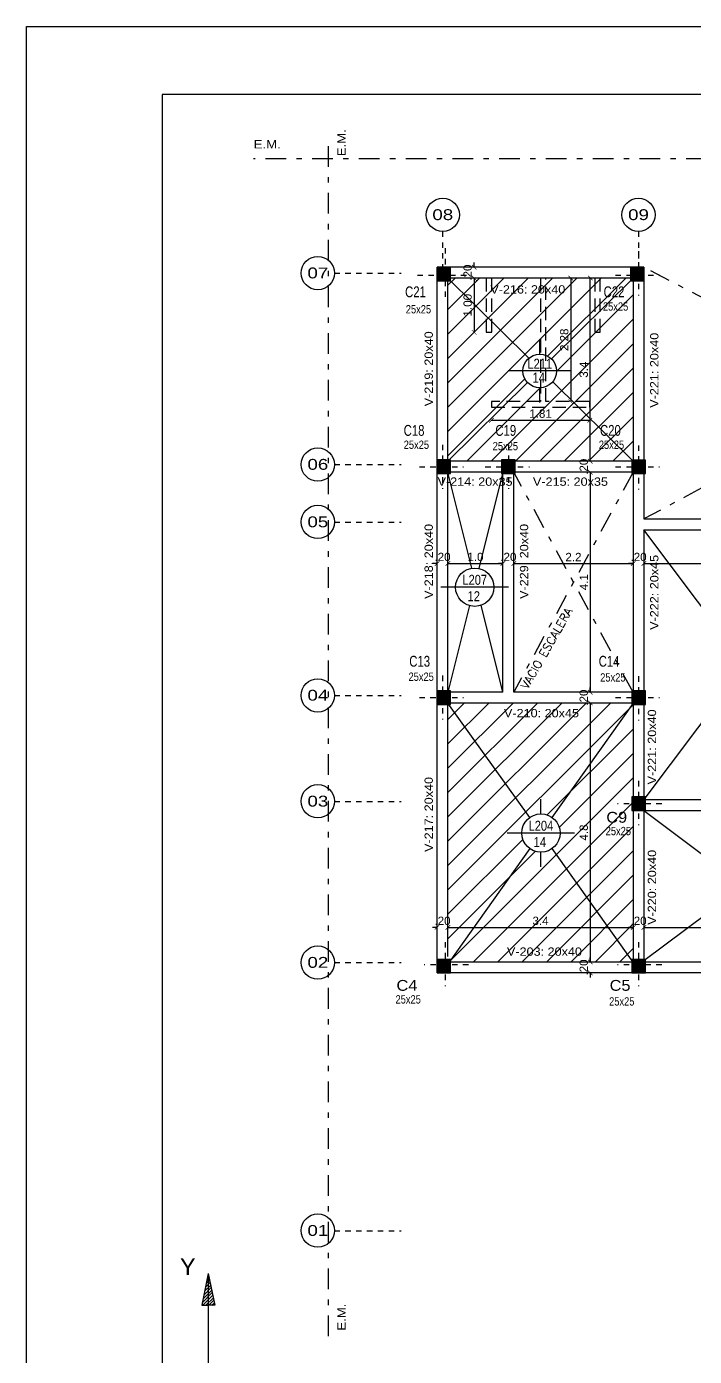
# Model space of a CAD drawing. Header units: millimetres. Extents: x 190.8 to 271.9, y 200.6 to 238.1.
# Drawn here: x 218.93 to 231.24, y 213.61 to 238.12 of the extents above; entities that cross this region are included whole.
import ezdxf
from ezdxf.enums import TextEntityAlignment as Align

# ---------------------------------------------------------------- set-up
doc = ezdxf.new("R2010")
doc.units = ezdxf.units.MM
for name, pattern in [('DASHDOT', [25.4, 12.7, -6.35, 0, -6.35]), ('DASHDOT2', [0.5, 0.25, -0.125, 0, -0.125]), ('HIDDENX2', [0.75, 0.5, -0.25])]:
    doc.linetypes.add(name, pattern=pattern)
for name, color, linetype in [('Baja', 2, 'Continuous'), ('COLUMNA RECT', 3, 'Continuous'), ('COLUMNA REF', 3, 'Continuous'), ('COLUMNAS EJES', 1, 'Continuous'), ('Cotas', 7, 'Continuous'), ('Ejes', 8, 'Continuous'), ('Pórticos', 3, 'Continuous'), ('Recuadro', 1, 'Continuous'), ('Textos', 2, 'Continuous'), ('VIG_DIMEN', 3, 'Continuous'), ('VIGAS', 5, 'Continuous')]:
    doc.layers.add(name, color=color, linetype=linetype)
doc.styles.add('ROMANS', font='romans')
doc.styles.get("Standard").update_dxf_attribs({"font": 'ARIAL.TTF'})
doc.dimstyles.get("Standard").update_dxf_attribs({"dimscale": 0.85, "dimtxt": 0.18, "dimasz": 0.1, "dimexe": 0.1, "dimexo": 0.06, "dimgap": 0.05, "dimtad": 1, "dimzin": 4, "dimdsep": 46, "dimtxsty": 'Standard', "dimblk1": 'ARCHTICK', "dimblk2": 'ARCHTICK', "dimsah": 1, "dimcen": 0.1, "dimse1": 1, "dimse2": 1, "dimclrd": 8, "dimclre": 8, "dimclrt": 1, "dimadec": 0, "dimazin": 1, "dimtfac": 1, "dimtix": 1, "dimtofl": 0, "dimtmove": 2, "dimatfit": 3, "dimldrblk": 'ARCHTICK', "dimfxl": 0, "dimtolj": 1, "dimtzin": 4, "dimarcsym": 0})

# ---------------------------------------------------------------- blocks, each defined once
blk = doc.blocks.new('_ARCHTICK')
at = {"color": 0, "linetype": 'ByBlock', "const_width": 0.15}
blk.add_lwpolyline([(-0.5, -0.5), (0.5, 0.5)], dxfattribs=at)
blk = doc.blocks.new('*D70')
at = {"layer": 'Cotas', "color": 8, "linetype": 'Continuous', "lineweight": -2, "ltscale": 0.1}
for p, q in [((226.498, 228.225), (226.413, 228.225)), ((226.698, 228.225), (226.783, 228.225))]:
    blk.add_line(p, q, dxfattribs=at)
at = {"layer": 'DEFPOINTS', "color": 0, "linetype": 'Continuous', "ltscale": 0.1}
for p in [(226.498, 228.225), (226.698, 228.225), (226.698, 228.225)]:
    blk.add_point(p, dxfattribs=at)
at = {"layer": 'Cotas', "color": 8, "linetype": 'Continuous', "lineweight": -2, "ltscale": 0.1, "xscale": 0.085, "yscale": 0.085, "zscale": 0.085}
blk.add_blockref('_ARCHTICK', (226.498, 228.225), dxfattribs=at)
at = {"layer": 'Cotas', "color": 8, "linetype": 'Continuous', "lineweight": -2, "ltscale": 0.1, "xscale": 0.085, "yscale": 0.085, "zscale": 0.085, "rotation": 180}
blk.add_blockref('_ARCHTICK', (226.698, 228.225), dxfattribs=at)
at = {"layer": 'Cotas', "color": 1, "linetype": 'Continuous', "ltscale": 0.1, "insert": (226.598, 228.345), "char_height": 0.153, "attachment_point": 5}
blk.add_mtext('\\A1;.20', dxfattribs=at)
blk = doc.blocks.new('*D71')
at = {"layer": 'Cotas', "color": 8, "lineweight": -2}
blk.add_line((226.698, 228.225), (227.712, 228.225), dxfattribs=at)
at = {"layer": 'DEFPOINTS', "color": 0}
for p in [(226.698, 228.225), (227.712, 228.225), (227.712, 228.225)]:
    blk.add_point(p, dxfattribs=at)
at = {"layer": 'Cotas', "color": 8, "lineweight": -2, "xscale": 0.085, "yscale": 0.085, "zscale": 0.085, "rotation": 180}
blk.add_blockref('_ARCHTICK', (226.698, 228.225), dxfattribs=at)
at = {"layer": 'Cotas', "color": 8, "lineweight": -2, "xscale": 0.085, "yscale": 0.085, "zscale": 0.085}
blk.add_blockref('_ARCHTICK', (227.712, 228.225), dxfattribs=at)
at = {"layer": 'Cotas', "color": 1, "insert": (227.205, 228.345), "char_height": 0.153, "attachment_point": 5}
blk.add_mtext('\\A1;1.0', dxfattribs=at)
blk = doc.blocks.new('*D72')
at = {"layer": 'Cotas', "color": 8, "lineweight": -2}
for p, q in [((230.112, 228.225), (230.027, 228.225)), ((230.312, 228.225), (230.397, 228.225))]:
    blk.add_line(p, q, dxfattribs=at)
at = {"layer": 'DEFPOINTS', "color": 0}
for p in [(230.112, 228.225), (230.312, 228.225), (230.312, 228.225)]:
    blk.add_point(p, dxfattribs=at)
at = {"layer": 'Cotas', "color": 8, "lineweight": -2, "xscale": 0.085, "yscale": 0.085, "zscale": 0.085}
blk.add_blockref('_ARCHTICK', (230.112, 228.225), dxfattribs=at)
at = {"layer": 'Cotas', "color": 8, "lineweight": -2, "xscale": 0.085, "yscale": 0.085, "zscale": 0.085, "rotation": 180}
blk.add_blockref('_ARCHTICK', (230.312, 228.225), dxfattribs=at)
at = {"layer": 'Cotas', "color": 1, "insert": (230.212, 228.345), "char_height": 0.153, "attachment_point": 5}
blk.add_mtext('\\A1;.20', dxfattribs=at)
blk = doc.blocks.new('*D73')
at = {"layer": 'Cotas', "color": 8, "lineweight": -2}
blk.add_line((230.312, 228.225), (234.033, 228.225), dxfattribs=at)
at = {"layer": 'DEFPOINTS', "color": 0}
for p in [(230.312, 228.225), (234.033, 228.225), (234.033, 228.225)]:
    blk.add_point(p, dxfattribs=at)
at = {"layer": 'Cotas', "color": 8, "lineweight": -2, "xscale": 0.085, "yscale": 0.085, "zscale": 0.085, "rotation": 180}
blk.add_blockref('_ARCHTICK', (230.312, 228.225), dxfattribs=at)
at = {"layer": 'Cotas', "color": 8, "lineweight": -2, "xscale": 0.085, "yscale": 0.085, "zscale": 0.085}
blk.add_blockref('_ARCHTICK', (234.033, 228.225), dxfattribs=at)
at = {"layer": 'Cotas', "color": 1, "insert": (232.173, 228.345), "char_height": 0.153, "attachment_point": 5}
blk.add_mtext('\\A1;3.7', dxfattribs=at)
blk = doc.blocks.new('*D77')
at = {"layer": 'Cotas', "color": 8, "lineweight": -2}
for p, q in [((229.322, 230.108), (229.322, 230.193)), ((229.322, 229.908), (229.322, 229.823))]:
    blk.add_line(p, q, dxfattribs=at)
at = {"layer": 'DEFPOINTS', "color": 0}
for p in [(229.322, 230.108), (229.322, 230.108), (229.322, 229.908)]:
    blk.add_point(p, dxfattribs=at)
at = {"layer": 'Cotas', "color": 8, "lineweight": -2, "xscale": 0.085, "yscale": 0.085, "zscale": 0.085}
for p, rotation in [((229.322, 230.108), 270), ((229.322, 229.908), 90)]:
    blk.add_blockref('_ARCHTICK', p, dxfattribs=dict(at, rotation=rotation))
at = {"layer": 'Cotas', "color": 1, "insert": (229.202, 230.008), "char_height": 0.153, "attachment_point": 5, "rotation": 90}
blk.add_mtext('\\A1;.20', dxfattribs=at)
blk = doc.blocks.new('*D78')
at = {"layer": 'Cotas', "color": 8, "lineweight": -2}
blk.add_line((229.322, 230.108), (229.322, 233.486), dxfattribs=at)
at = {"layer": 'DEFPOINTS', "color": 0}
for p in [(229.322, 233.486), (229.322, 233.486), (229.322, 230.108)]:
    blk.add_point(p, dxfattribs=at)
at = {"layer": 'Cotas', "color": 8, "lineweight": -2, "xscale": 0.085, "yscale": 0.085, "zscale": 0.085}
for p, rotation in [((229.322, 233.486), 90), ((229.322, 230.108), 270)]:
    blk.add_blockref('_ARCHTICK', p, dxfattribs=dict(at, rotation=rotation))
at = {"layer": 'Cotas', "color": 1, "insert": (229.202, 231.797), "char_height": 0.153, "attachment_point": 5, "rotation": 90}
blk.add_mtext('\\A1;3.4', dxfattribs=at)
blk = doc.blocks.new('*D79')
at = {"layer": 'Cotas', "color": 8, "lineweight": -2}
for p, q in [((227.181, 233.686), (227.181, 233.771)), ((227.181, 233.486), (227.181, 233.401))]:
    blk.add_line(p, q, dxfattribs=at)
at = {"layer": 'DEFPOINTS', "color": 0}
for p in [(227.181, 233.686), (227.181, 233.686), (227.181, 233.486)]:
    blk.add_point(p, dxfattribs=at)
at = {"layer": 'Cotas', "color": 8, "lineweight": -2, "xscale": 0.085, "yscale": 0.085, "zscale": 0.085}
for p, rotation in [((227.181, 233.686), 270), ((227.181, 233.486), 90)]:
    blk.add_blockref('_ARCHTICK', p, dxfattribs=dict(at, rotation=rotation))
at = {"layer": 'Cotas', "color": 1, "insert": (227.061, 233.586), "char_height": 0.153, "attachment_point": 5, "rotation": 90}
blk.add_mtext('\\A1;.20', dxfattribs=at)
blk = doc.blocks.new('*D62')
at = {"layer": 'Cotas', "color": 8, "lineweight": -2}
blk.add_line((229.322, 229.908), (229.322, 225.853), dxfattribs=at)
at = {"layer": 'DEFPOINTS', "color": 0}
for p in [(229.322, 229.908), (229.322, 225.853), (229.322, 225.853)]:
    blk.add_point(p, dxfattribs=at)
at = {"layer": 'Cotas', "color": 8, "lineweight": -2, "xscale": 0.085, "yscale": 0.085, "zscale": 0.085}
for p, rotation in [((229.322, 229.908), 90), ((229.322, 225.853), 270)]:
    blk.add_blockref('_ARCHTICK', p, dxfattribs=dict(at, rotation=rotation))
at = {"layer": 'Cotas', "color": 1, "insert": (229.203, 227.881), "char_height": 0.153, "attachment_point": 5, "rotation": 90}
blk.add_mtext('\\A1;4.1', dxfattribs=at)
blk = doc.blocks.new('*D63')
at = {"layer": 'DEFPOINTS', "color": 0}
for p in [(229.322, 225.853), (229.322, 225.653), (229.322, 225.653)]:
    blk.add_point(p, dxfattribs=at)
at = {"layer": 'VIGAS', "color": 8, "lineweight": -2}
for p, q in [((229.322, 225.853), (229.322, 225.938)), ((229.322, 225.653), (229.322, 225.568))]:
    blk.add_line(p, q, dxfattribs=at)
at = {"layer": 'VIGAS', "color": 8, "lineweight": -2, "xscale": 0.085, "yscale": 0.085, "zscale": 0.085}
for p, rotation in [((229.322, 225.853), 270), ((229.322, 225.653), 90)]:
    blk.add_blockref('_ARCHTICK', p, dxfattribs=dict(at, rotation=rotation))
at = {"layer": 'VIGAS', "color": 1, "insert": (229.202, 225.753), "char_height": 0.153, "attachment_point": 5, "rotation": 90}
blk.add_mtext('\\A1;.20', dxfattribs=at)
blk = doc.blocks.new('*D64')
at = {"layer": 'Cotas', "color": 8, "lineweight": -2}
blk.add_line((229.322, 225.653), (229.322, 220.879), dxfattribs=at)
at = {"layer": 'DEFPOINTS', "color": 0}
for p in [(229.322, 225.653), (229.322, 220.879), (229.322, 220.879)]:
    blk.add_point(p, dxfattribs=at)
at = {"layer": 'Cotas', "color": 8, "lineweight": -2, "xscale": 0.085, "yscale": 0.085, "zscale": 0.085}
for p, rotation in [((229.322, 225.653), 90), ((229.322, 220.879), 270)]:
    blk.add_blockref('_ARCHTICK', p, dxfattribs=dict(at, rotation=rotation))
at = {"layer": 'Cotas', "color": 1, "insert": (229.202, 223.266), "char_height": 0.153, "attachment_point": 5, "rotation": 90}
blk.add_mtext('\\A1;4.8', dxfattribs=at)
blk = doc.blocks.new('*D65')
at = {"layer": 'DEFPOINTS', "color": 0}
for p in [(229.322, 220.879), (229.322, 220.679), (229.322, 220.679)]:
    blk.add_point(p, dxfattribs=at)
at = {"layer": 'VIGAS', "color": 8, "lineweight": -2}
for p, q in [((229.322, 220.879), (229.322, 220.964)), ((229.322, 220.679), (229.322, 220.594))]:
    blk.add_line(p, q, dxfattribs=at)
at = {"layer": 'VIGAS', "color": 8, "lineweight": -2, "xscale": 0.085, "yscale": 0.085, "zscale": 0.085}
for p, rotation in [((229.322, 220.879), 270), ((229.322, 220.679), 90)]:
    blk.add_blockref('_ARCHTICK', p, dxfattribs=dict(at, rotation=rotation))
at = {"layer": 'VIGAS', "color": 1, "insert": (229.202, 220.779), "char_height": 0.153, "attachment_point": 5, "rotation": 90}
blk.add_mtext('\\A1;.20', dxfattribs=at)
blk = doc.blocks.new('*D66')
at = {"layer": 'DEFPOINTS', "color": 0}
for p in [(227.712, 228.225), (227.912, 228.225), (227.912, 228.225)]:
    blk.add_point(p, dxfattribs=at)
at = {"layer": 'VIGAS', "color": 8, "lineweight": -2}
for p, q in [((227.712, 228.225), (227.627, 228.225)), ((227.912, 228.225), (227.997, 228.225))]:
    blk.add_line(p, q, dxfattribs=at)
at = {"layer": 'VIGAS', "color": 8, "lineweight": -2, "xscale": 0.085, "yscale": 0.085, "zscale": 0.085}
blk.add_blockref('_ARCHTICK', (227.712, 228.225), dxfattribs=at)
at = {"layer": 'VIGAS', "color": 8, "lineweight": -2, "xscale": 0.085, "yscale": 0.085, "zscale": 0.085, "rotation": 180}
blk.add_blockref('_ARCHTICK', (227.912, 228.225), dxfattribs=at)
at = {"layer": 'VIGAS', "color": 1, "insert": (227.812, 228.345), "char_height": 0.153, "attachment_point": 5}
blk.add_mtext('\\A1;.20', dxfattribs=at)
blk = doc.blocks.new('*D67')
at = {"layer": 'Cotas', "color": 8, "lineweight": -2}
blk.add_line((227.912, 228.225), (230.112, 228.225), dxfattribs=at)
at = {"layer": 'DEFPOINTS', "color": 0}
for p in [(227.912, 228.225), (230.112, 228.225), (230.112, 228.225)]:
    blk.add_point(p, dxfattribs=at)
at = {"layer": 'Cotas', "color": 8, "lineweight": -2, "xscale": 0.085, "yscale": 0.085, "zscale": 0.085, "rotation": 180}
blk.add_blockref('_ARCHTICK', (227.912, 228.225), dxfattribs=at)
at = {"layer": 'Cotas', "color": 8, "lineweight": -2, "xscale": 0.085, "yscale": 0.085, "zscale": 0.085}
blk.add_blockref('_ARCHTICK', (230.112, 228.225), dxfattribs=at)
at = {"layer": 'Cotas', "color": 1, "insert": (229.012, 228.344), "char_height": 0.153, "attachment_point": 5}
blk.add_mtext('\\A1;2.2', dxfattribs=at)
blk = doc.blocks.new('*D55')
at = {"layer": 'DEFPOINTS', "color": 0}
for p in [(226.498, 221.518), (226.698, 221.518), (226.698, 221.518)]:
    blk.add_point(p, dxfattribs=at)
at = {"layer": 'Ejes', "color": 8, "lineweight": -2}
for p, q in [((226.498, 221.518), (226.413, 221.518)), ((226.698, 221.518), (226.783, 221.518))]:
    blk.add_line(p, q, dxfattribs=at)
at = {"layer": 'Ejes', "color": 8, "lineweight": -2, "xscale": 0.085, "yscale": 0.085, "zscale": 0.085}
blk.add_blockref('_ARCHTICK', (226.498, 221.518), dxfattribs=at)
at = {"layer": 'Ejes', "color": 8, "lineweight": -2, "xscale": 0.085, "yscale": 0.085, "zscale": 0.085, "rotation": 180}
blk.add_blockref('_ARCHTICK', (226.698, 221.518), dxfattribs=at)
at = {"layer": 'Ejes', "color": 1, "insert": (226.598, 221.638), "char_height": 0.153, "attachment_point": 5}
blk.add_mtext('\\A1;.20', dxfattribs=at)
blk = doc.blocks.new('*D56')
at = {"layer": 'Cotas', "color": 8, "lineweight": -2}
blk.add_line((226.698, 221.518), (230.112, 221.518), dxfattribs=at)
at = {"layer": 'DEFPOINTS', "color": 0}
for p in [(226.698, 221.518), (230.112, 221.518), (230.112, 221.518)]:
    blk.add_point(p, dxfattribs=at)
at = {"layer": 'Cotas', "color": 8, "lineweight": -2, "xscale": 0.085, "yscale": 0.085, "zscale": 0.085, "rotation": 180}
blk.add_blockref('_ARCHTICK', (226.698, 221.518), dxfattribs=at)
at = {"layer": 'Cotas', "color": 8, "lineweight": -2, "xscale": 0.085, "yscale": 0.085, "zscale": 0.085}
blk.add_blockref('_ARCHTICK', (230.112, 221.518), dxfattribs=at)
at = {"layer": 'Cotas', "color": 1, "insert": (228.405, 221.638), "char_height": 0.153, "attachment_point": 5}
blk.add_mtext('\\A1;3.4', dxfattribs=at)
blk = doc.blocks.new('*D57')
at = {"layer": 'DEFPOINTS', "color": 0}
for p in [(230.112, 221.518), (230.312, 221.518), (230.312, 221.518)]:
    blk.add_point(p, dxfattribs=at)
at = {"layer": 'Ejes', "color": 8, "lineweight": -2}
for p, q in [((230.112, 221.518), (230.027, 221.518)), ((230.312, 221.518), (230.397, 221.518))]:
    blk.add_line(p, q, dxfattribs=at)
at = {"layer": 'Ejes', "color": 8, "lineweight": -2, "xscale": 0.085, "yscale": 0.085, "zscale": 0.085}
blk.add_blockref('_ARCHTICK', (230.112, 221.518), dxfattribs=at)
at = {"layer": 'Ejes', "color": 8, "lineweight": -2, "xscale": 0.085, "yscale": 0.085, "zscale": 0.085, "rotation": 180}
blk.add_blockref('_ARCHTICK', (230.312, 221.518), dxfattribs=at)
at = {"layer": 'Ejes', "color": 1, "insert": (230.212, 221.638), "char_height": 0.153, "attachment_point": 5}
blk.add_mtext('\\A1;.20', dxfattribs=at)
blk = doc.blocks.new('*D58')
at = {"layer": 'Cotas', "color": 8, "lineweight": -2}
blk.add_line((230.312, 221.518), (234.033, 221.518), dxfattribs=at)
at = {"layer": 'DEFPOINTS', "color": 0}
for p in [(230.312, 221.518), (234.033, 221.518), (234.033, 221.518)]:
    blk.add_point(p, dxfattribs=at)
at = {"layer": 'Cotas', "color": 8, "lineweight": -2, "xscale": 0.085, "yscale": 0.085, "zscale": 0.085, "rotation": 180}
blk.add_blockref('_ARCHTICK', (230.312, 221.518), dxfattribs=at)
at = {"layer": 'Cotas', "color": 8, "lineweight": -2, "xscale": 0.085, "yscale": 0.085, "zscale": 0.085}
blk.add_blockref('_ARCHTICK', (234.033, 221.518), dxfattribs=at)
at = {"layer": 'Cotas', "color": 1, "insert": (232.173, 221.638), "char_height": 0.153, "attachment_point": 5}
blk.add_mtext('\\A1;3.7', dxfattribs=at)
blk = doc.blocks.new('*D127')
at = {"color": 8, "lineweight": -2}
blk.add_line((227.498, 230.865), (229.312, 230.865), dxfattribs=at)
at = {"layer": 'DEFPOINTS', "color": 0}
for p in [(227.498, 231.108), (229.312, 231.108), (229.312, 230.865)]:
    blk.add_point(p, dxfattribs=at)
at = {"color": 8, "lineweight": -2, "xscale": 0.085, "yscale": 0.085, "zscale": 0.085, "rotation": 180}
blk.add_blockref('_ARCHTICK', (227.498, 230.865), dxfattribs=at)
at = {"color": 8, "lineweight": -2, "xscale": 0.085, "yscale": 0.085, "zscale": 0.085}
blk.add_blockref('_ARCHTICK', (229.312, 230.865), dxfattribs=at)
at = {"color": 1, "insert": (228.405, 230.986), "char_height": 0.153, "attachment_point": 5}
blk.add_mtext('\\A1;1.81', dxfattribs=at)
blk = doc.blocks.new('*D128')
at = {"color": 8, "lineweight": -2}
blk.add_line((228.963, 233.486), (228.963, 231.208), dxfattribs=at)
at = {"layer": 'DEFPOINTS', "color": 0}
for p in [(228.405, 233.486), (228.505, 231.208), (228.963, 231.208)]:
    blk.add_point(p, dxfattribs=at)
at = {"color": 8, "lineweight": -2, "xscale": 0.085, "yscale": 0.085, "zscale": 0.085}
for p, rotation in [((228.963, 233.486), 90), ((228.963, 231.208), 270)]:
    blk.add_blockref('_ARCHTICK', p, dxfattribs=dict(at, rotation=rotation))
at = {"color": 1, "insert": (228.842, 232.347), "char_height": 0.153, "attachment_point": 5, "rotation": 90}
blk.add_mtext('\\A1;2.28', dxfattribs=at)
blk = doc.blocks.new('*D129')
at = {"color": 8, "lineweight": -2}
blk.add_line((227.181, 233.486), (227.181, 232.486), dxfattribs=at)
at = {"layer": 'DEFPOINTS', "color": 0}
for p in [(227.405, 233.486), (227.181, 232.486), (227.405, 232.486)]:
    blk.add_point(p, dxfattribs=at)
at = {"color": 8, "lineweight": -2, "xscale": 0.085, "yscale": 0.085, "zscale": 0.085}
for p, rotation in [((227.181, 233.486), 90), ((227.181, 232.486), 270)]:
    blk.add_blockref('_ARCHTICK', p, dxfattribs=dict(at, rotation=rotation))
at = {"color": 1, "insert": (227.061, 232.986), "char_height": 0.153, "attachment_point": 5, "rotation": 90}
blk.add_mtext('\\A1;1.00', dxfattribs=at)

msp = doc.modelspace()

# ---------------------------------------------------------------- hatches: boundary and pattern name
h = msp.add_hatch()
h.set_pattern_fill('ANSI31', color=256, scale=0.1, style=0)
h.set_pattern_definition([(45, (-28.46394, -0.2568), (-0.2245064, 0.2245064), [])])
edge = h.paths.add_edge_path(flags=16)
edge.add_arc((228.391, 231.773), 0.31, 0, 360)
h.paths.add_polyline_path([(230.112, 233.486), (230.112, 230.108), (226.698, 230.108), (226.698, 233.486)])
h = msp.add_hatch()
h.set_pattern_fill('ANSI31', color=256, scale=0.1, style=0)
h.paths.add_polyline_path([(226.698, 225.653), (230.112, 225.653), (230.112, 220.879), (226.698, 220.879)])
edge = h.paths.add_edge_path(flags=16)
edge.add_arc((228.412, 223.257), 0.353, 0, 360)
at = {"layer": 'Baja'}
h = msp.add_hatch(dxfattribs=at)
h.set_pattern_fill('ANSI31', color=256, scale=0.0125, style=0)
h.set_pattern_definition([(45, (92.364698, -73.704956), (-0.028063289, 0.028063289), [])])
h.paths.add_polyline_path([(222.281, 215.137), (222.403, 214.553), (222.281, 214.553), (222.159, 214.553)])
at = {"layer": 'COLUMNAS EJES'}
for points in [[(226.748, 233.686), (226.498, 233.686), (226.498, 233.436), (226.748, 233.436)], [(230.312, 233.686), (230.062, 233.686), (230.062, 233.436), (230.312, 233.436)], [(226.748, 230.133), (226.498, 230.133), (226.498, 229.883), (226.748, 229.883)], [(227.937, 230.133), (227.687, 230.133), (227.687, 229.883), (227.937, 229.883)], [(230.337, 230.13), (230.087, 230.13), (230.087, 229.88), (230.337, 229.88)], [(226.748, 225.878), (226.498, 225.878), (226.498, 225.628), (226.748, 225.628)], [(230.337, 225.878), (230.087, 225.878), (230.087, 225.628), (230.337, 225.628)], [(230.337, 223.923), (230.087, 223.923), (230.087, 223.673), (230.337, 223.673)], [(226.748, 220.929), (226.498, 220.929), (226.498, 220.679), (226.748, 220.679)], [(230.337, 220.929), (230.087, 220.929), (230.087, 220.679), (230.337, 220.679)]]:
    msp.add_hatch(color=256, dxfattribs=at).paths.add_polyline_path(points)

# ---------------------------------------------------------------- linework, layer by layer
at = {"color": 6}
for points in [[(242.681, 236.87), (221.431, 236.87)], [(221.431, 236.87), (221.431, 204.643)]]:
    msp.add_lwpolyline(points, dxfattribs=at)
at = {"layer": 'Baja'}
for points in [[(222.281, 215.137), (222.159, 214.553), (222.281, 214.553)], [(222.281, 215.137), (222.403, 214.553), (222.281, 214.553)], [(222.281, 215.137), (222.281, 212.241), (225.369, 212.241)]]:
    msp.add_lwpolyline(points, dxfattribs=at)
at = {"layer": 'COLUMNA RECT'}
for points in [[(226.748, 233.686), (226.498, 233.686), (226.498, 233.436), (226.748, 233.436)], [(230.312, 233.686), (230.062, 233.686), (230.062, 233.436), (230.312, 233.436)], [(226.748, 230.133), (226.498, 230.133), (226.498, 229.883), (226.748, 229.883)], [(227.937, 230.133), (227.687, 230.133), (227.687, 229.883), (227.937, 229.883)], [(230.337, 230.131), (230.087, 230.131), (230.087, 229.881), (230.337, 229.881)], [(226.748, 225.878), (226.498, 225.878), (226.498, 225.628), (226.748, 225.628)], [(230.337, 225.878), (230.087, 225.878), (230.087, 225.628), (230.337, 225.628)], [(230.337, 223.923), (230.087, 223.923), (230.087, 223.673), (230.337, 223.673)], [(226.748, 220.929), (226.498, 220.929), (226.498, 220.679), (226.748, 220.679)], [(230.337, 220.929), (230.087, 220.929), (230.087, 220.679), (230.337, 220.679)]]:
    msp.add_lwpolyline(points, close=True, dxfattribs=at)
at = {"layer": 'COLUMNAS EJES', "linetype": 'DASHDOT2', "ltscale": 0.3}
for p, q in [((226.6, 234.344), (226.6, 233.686)), ((226.6, 234.344), (226.6, 233.686)), ((230.212, 234.344), (230.212, 233.686)), ((230.212, 234.344), (230.212, 233.686)), ((226.648, 234.038), (226.648, 233.063)), ((230.212, 233.979), (230.212, 233.166)), ((224.606, 233.575), (225.837, 233.575)), ((224.606, 233.575), (225.837, 233.575)), ((226.138, 233.536), (227.113, 233.536)), ((229.787, 233.536), (230.599, 233.536)), ((226.598, 230.414), (226.598, 229.602)), ((227.812, 230.414), (227.812, 229.602)), ((230.212, 230.401), (230.212, 229.588)), ((224.606, 230.047), (225.837, 230.047)), ((224.606, 230.047), (225.837, 230.047)), ((226.173, 230.008), (226.986, 230.008)), ((227.387, 230.008), (228.2, 230.008)), ((229.787, 230.008), (230.6, 230.008)), ((224.606, 228.988), (225.837, 228.988)), ((224.606, 228.988), (225.837, 228.988)), ((226.598, 226.159), (226.598, 225.347)), ((230.212, 226.146), (230.212, 225.333)), ((224.606, 225.792), (225.837, 225.792)), ((224.606, 225.792), (225.837, 225.792)), ((226.173, 225.753), (226.986, 225.753)), ((229.787, 225.753), (230.6, 225.753)), ((230.212, 224.217), (230.212, 223.404)), ((224.606, 223.84), (225.837, 223.84)), ((224.606, 223.84), (225.837, 223.84)), ((230.638, 223.798), (229.825, 223.798)), ((226.648, 221.247), (226.648, 220.434)), ((230.212, 221.247), (230.212, 220.434)), ((230.212, 221.247), (230.212, 220.434)), ((224.606, 220.868), (225.837, 220.868)), ((224.606, 220.868), (225.837, 220.868)), ((227.074, 220.829), (226.261, 220.829)), ((230.638, 220.829), (229.825, 220.829)), ((230.638, 220.829), (229.825, 220.829)), ((224.606, 215.927), (225.837, 215.927)), ((224.606, 215.927), (225.837, 215.927))]:
    msp.add_line(p, q, dxfattribs=at)
at = {"layer": 'Ejes', "linetype": 'DASHDOT', "ltscale": 0.03}
for p, q in [((238.978, 233.686), (230.312, 229.045)), ((239.178, 229.045), (230.312, 233.686)), ((230.112, 229.908), (227.912, 225.853)), ((230.112, 225.853), (227.912, 229.908))]:
    msp.add_line(p, q, dxfattribs=at)
at = {"layer": 'Ejes', "linetype": 'Continuous', "ltscale": 0.1}
for p, q in [((228.191, 232.009), (226.698, 233.486)), ((230.112, 233.486), (228.606, 231.996)), ((228.166, 231.56), (226.698, 230.108)), ((230.112, 230.108), (228.629, 231.576)), ((227.141, 228.137), (226.698, 229.908)), ((227.712, 229.908), (227.268, 228.133)), ((231.963, 226.64), (230.312, 228.845)), ((227.097, 227.448), (226.698, 225.853)), ((227.712, 225.853), (227.311, 227.456)), ((231.973, 226.093), (230.312, 223.873)), ((228.412, 223.61), (228.412, 223.88)), ((229.034, 223.257), (227.789, 223.257)), ((228.412, 222.634), (228.412, 222.904))]:
    msp.add_line(p, q, dxfattribs=at)
at = {"layer": 'Ejes'}
for p, q in [((228.391, 232.083), (228.391, 232.353)), ((228.971, 231.773), (227.811, 231.773)), ((228.391, 231.195), (228.391, 231.465)), ((227.815, 227.788), (226.569, 227.788))]:
    msp.add_line(p, q, dxfattribs=at)
at = {"layer": 'Ejes', "linetype": 'DASHDOT', "ltscale": 0.03}
for points in [[(224.498, 213.986), (224.498, 236.072)], [(241.816, 235.686), (223.114, 235.686)]]:
    msp.add_lwpolyline(points, dxfattribs=at)
at = {"layer": 'Ejes', "linetype": 'HIDDENX2', "ltscale": 0.5}
for points in [[(227.405, 233.486), (227.405, 232.486), (227.505, 232.486), (227.505, 233.486)], [(228.405, 233.486), (228.405, 231.208)], [(228.505, 231.208), (228.505, 233.486)], [(229.405, 233.486), (229.405, 232.486), (229.505, 232.486), (229.505, 233.486)], [(228.405, 231.208), (227.498, 231.208), (227.498, 231.108), (229.312, 231.108), (229.312, 231.208), (228.505, 231.208)]]:
    msp.add_lwpolyline(points, dxfattribs=at)
at = {"layer": 'Ejes'}
for points in [[(228.206, 223.544), (226.698, 225.653)], [(230.112, 225.653), (228.616, 223.545)], [(230.312, 223.673), (231.882, 222.494)], [(228.207, 222.969), (226.723, 220.879)], [(230.112, 220.879), (228.617, 222.97)], [(231.881, 222.072), (230.312, 220.904)]]:
    msp.add_lwpolyline(points, dxfattribs=at)
for centre, radius in [((228.391, 231.773), 0.31), ((227.192, 227.788), 0.353)]:
    msp.add_circle(centre, radius, dxfattribs=at)
at = {"layer": 'Ejes', "linetype": 'Continuous', "ltscale": 0.1}
msp.add_circle((228.412, 223.257), 0.353, dxfattribs=at)
at = {"layer": 'Pórticos', "linetype": 'Continuous', "ltscale": 0.1}
for centre in [(226.602, 234.651), (230.21, 234.651), (224.299, 233.577), (224.299, 230.049), (224.299, 228.99), (224.299, 225.794), (224.299, 223.842), (224.299, 220.869), (224.299, 215.929)]:
    msp.add_circle(centre, 0.307, dxfattribs=at)
at = {"layer": 'Recuadro'}
for p, q in [((218.931, 238.12), (243.931, 238.12)), ((218.931, 203.393), (218.931, 238.12))]:
    msp.add_line(p, q, dxfattribs=at)
at = {"layer": 'VIGAS', "linetype": 'Continuous', "ltscale": 0.1}
for p, q in [((230.312, 233.686), (226.498, 233.686)), ((226.498, 220.679), (226.498, 233.686)), ((230.312, 233.686), (230.312, 229.045)), ((230.112, 233.486), (226.698, 233.486)), ((226.698, 230.108), (226.698, 233.486)), ((230.112, 233.486), (230.112, 230.108)), ((226.698, 225.853), (226.698, 229.908)), ((230.112, 229.908), (230.112, 225.853)), ((230.312, 229.045), (234.033, 229.045)), ((230.312, 228.845), (230.312, 223.873)), ((230.312, 228.845), (234.033, 228.845)), ((226.698, 220.979), (226.698, 225.653)), ((230.112, 225.653), (230.112, 223.873)), ((230.312, 223.873), (236.506, 223.873)), ((230.312, 223.673), (236.506, 223.673))]:
    msp.add_line(p, q, dxfattribs=at)
at = {"layer": 'VIGAS', "linetype": 'Continuous'}
for p, q in [((230.112, 230.108), (226.698, 230.108)), ((227.712, 229.908), (226.698, 229.908)), ((227.712, 225.853), (227.712, 229.908)), ((227.912, 225.853), (227.912, 229.908)), ((230.112, 229.908), (227.912, 229.908)), ((227.712, 225.853), (226.698, 225.853)), ((230.112, 225.853), (227.912, 225.853)), ((230.112, 225.653), (226.698, 225.653))]:
    msp.add_line(p, q, dxfattribs=at)
at = {"layer": 'VIGAS', "linetype": 'Continuous', "ltscale": 0.1}
for points in [[(230.112, 223.673), (230.112, 220.879)], [(230.312, 223.673), (230.312, 220.904)], [(230.112, 220.879), (226.723, 220.879)], [(234.033, 220.879), (230.337, 220.879)], [(230.087, 220.679), (226.498, 220.679)], [(234.033, 220.679), (230.337, 220.679)]]:
    msp.add_lwpolyline(points, dxfattribs=at)

# ---------------------------------------------------------------- texts
at = {"layer": 'Baja', "insert": (221.758, 215.421), "char_height": 0.312, "width": 0.71262, "attachment_point": 1}
msp.add_mtext('Y', dxfattribs=at)
at = {"layer": 'COLUMNA REF'}
for s, width, p, p2 in [('C21', 0.749194, (225.908, 233.132), (226.292, 233.132)), ('C22', 0.749194, (229.567, 233.132), (229.951, 233.132)), ('C18', 0.749194, (225.882, 230.578), (226.266, 230.578)), ('C19', 0.749194, (227.572, 230.578), (227.956, 230.578)), ('C20', 0.749194, (229.501, 230.578), (229.885, 230.578)), ('C13', 0.749194, (225.985, 226.323), (226.369, 226.323)), ('C14', 0.749194, (229.477, 226.323), (229.861, 226.323)), ('C9', 1.075141, (229.617, 223.447), (230.001, 223.447)), ('C4', 1.075141, (225.75, 220.349), (226.134, 220.349)), ('C5', 1.075141, (229.679, 220.349), (230.063, 220.349))]:
    msp.add_text(s, height=0.2, dxfattribs=dict(at, width=width)).set_placement(p, p2, align=Align.FIT)
at = {"layer": 'Cotas', "width": 0.8}
for p in [(225.921, 232.834), (229.555, 232.885), (225.883, 230.337), (227.523, 230.312), (229.479, 230.337), (225.971, 226.062), (229.505, 226.049), (229.606, 223.217), (225.732, 220.115), (229.669, 220.077)]:
    msp.add_text('25x25', height=0.1533, dxfattribs=at).set_placement(p)
at = {"layer": 'Pórticos', "linetype": 'Continuous', "ltscale": 0.1, "width": 1.23561}
for s, p, p2 in [('08', (226.411, 234.554), (226.795, 234.554)), ('09', (230.019, 234.554), (230.403, 234.554)), ('07', (224.108, 233.48), (224.492, 233.48)), ('06', (224.108, 229.952), (224.492, 229.952)), ('05', (224.108, 228.893), (224.492, 228.893)), ('04', (224.108, 225.697), (224.492, 225.697)), ('03', (224.108, 223.745), (224.492, 223.745)), ('02', (224.108, 220.773), (224.492, 220.773)), ('01', (224.108, 215.832), (224.492, 215.832))]:
    msp.add_text(s, height=0.2, dxfattribs=at).set_placement(p, p2, align=Align.FIT)
at = {"layer": 'Textos'}
for s, width, p, p2 in [('L211', 0.793414, (228.164, 231.816), (228.618, 231.816)), ('14', 0.813074, (228.256, 231.559), (228.488, 231.559)), ('L207', 0.793414, (226.965, 227.832), (227.419, 227.832)), ('12', 0.813074, (227.057, 227.53), (227.289, 227.53)), ('L204', 0.793414, (228.185, 223.299), (228.638, 223.299)), ('14', 0.813074, (228.276, 222.999), (228.509, 222.999))]:
    msp.add_text(s, height=0.184, dxfattribs=dict(at, width=width)).set_placement(p, p2, align=Align.FIT)
at = {"layer": 'VIG_DIMEN'}
for s, width, p, p2 in [('E.M.', 1.130443, (223.118, 235.874), (223.616, 235.874)), ('V-216: 20x40', 1.08479, (227.479, 233.2), (228.861, 233.2)), ('V-214: 20x35', 1.08479, (226.507, 229.657), (227.889, 229.657)), ('V-215: 20x35', 1.08479, (228.265, 229.657), (229.647, 229.657)), ('V-210: 20x45', 1.08479, (227.731, 225.39), (229.113, 225.39)), ('V-203: 20x40', 1.08479, (227.786, 220.995), (229.168, 220.995))]:
    msp.add_text(s, height=0.1533, dxfattribs=dict(at, width=width)).set_placement(p, p2, align=Align.FIT)
for s, width, p, p2 in [('E.M.', 1.130443, (224.814, 235.732), (224.814, 236.229)), ('V-219: 20x40', 1.08479, (226.42, 231.122), (226.42, 232.504)), ('V-221: 20x40', 1.08479, (230.578, 231.095), (230.578, 232.477)), ('V-218: 20x40', 1.08479, (226.42, 227.572), (226.42, 228.954)), ('V-229: 20x40', 1.08479, (228.178, 227.572), (228.178, 228.954)), ('V-222: 20x45', 1.08479, (230.578, 227.002), (230.578, 228.384)), ('V-221: 20x40', 1.08479, (230.535, 224.153), (230.535, 225.535)), ('V-217: 20x40', 1.08479, (226.42, 222.908), (226.42, 224.29)), ('V-220: 20x40', 1.08479, (230.535, 221.565), (230.535, 222.947)), ('E.M.', 1.130443, (224.814, 214.086), (224.814, 214.583))]:
    msp.add_text(s, height=0.1533, rotation=90, dxfattribs=dict(at, width=width)).set_placement(p, p2, align=Align.FIT)
at = {"layer": 'VIG_DIMEN', "style": 'ROMANS'}
msp.add_text('VACIO ESCALERA', height=0.1533, rotation=60.2479, dxfattribs=at).set_placement((228.166, 225.893))

# ---------------------------------------------------------------- dimensions: what is measured, and where the dimension line sits
for base, p1, p2, picture, middle in [((227.181, 232.486), (227.405, 233.486), (227.405, 232.486), '*D129', (227.061, 232.986)), ((228.963, 231.208), (228.405, 233.486), (228.505, 231.208), '*D128', (228.842, 232.347))]:
    dim = msp.add_linear_dim(base=base, p1=p1, p2=p2, angle=90, dimstyle='Standard')
    dim.commit()
    dim.dimension.update_dxf_attribs({"geometry": picture, "text_midpoint": middle})
dim = msp.add_linear_dim(base=(229.312, 230.865), p1=(227.498, 231.108), p2=(229.312, 231.108), dimstyle='Standard')
dim.commit()
dim.dimension.update_dxf_attribs({"geometry": '*D127', "text_midpoint": (228.405, 230.986)})
at = {"layer": 'Cotas'}
for base, p1, p2, angle, picture, middle in [((227.181, 233.686), (227.181, 233.486), (227.181, 233.686), 90, '*D79', (227.061, 233.586)), ((229.322, 230.108), (229.322, 229.908), (229.322, 230.108), 90, '*D77', (229.202, 230.008)), ((230.312, 228.225), (230.112, 228.225), (230.312, 228.225), 180, '*D72', (230.212, 228.345))]:
    dim = msp.add_linear_dim(base=base, p1=p1, p2=p2, angle=angle, dimstyle='Standard', dxfattribs=at)
    dim.commit()
    dim.dimension.update_dxf_attribs({"geometry": picture, "text_midpoint": middle})
for base, p1, p2, angle, picture, middle in [((229.322, 233.486), (229.322, 230.108), (229.322, 233.486), 90, '*D78', (229.202, 231.797)), ((229.322, 225.853), (229.322, 229.908), (229.322, 225.853), 90, '*D62', (229.203, 227.881)), ((227.712, 228.225), (226.698, 228.225), (227.712, 228.225), 180, '*D71', (227.205, 228.345)), ((234.033, 228.225), (230.312, 228.225), (234.033, 228.225), 180, '*D73', (232.173, 228.345)), ((229.322, 220.879), (229.322, 225.653), (229.322, 220.879), 90, '*D64', (229.202, 223.266))]:
    dim = msp.add_linear_dim(base=base, p1=p1, p2=p2, angle=angle, dimstyle='Standard', override={"dimdec": 1}, dxfattribs=at)
    dim.commit()
    dim.dimension.update_dxf_attribs({"geometry": picture, "text_midpoint": middle})
at = {"layer": 'Cotas', "linetype": 'Continuous', "ltscale": 0.1}
dim = msp.add_linear_dim(base=(226.698, 228.225), p1=(226.498, 228.225), p2=(226.698, 228.225), angle=180, dimstyle='Standard', dxfattribs=at)
dim.commit()
dim.dimension.update_dxf_attribs({"geometry": '*D70', "text_midpoint": (226.598, 228.345)})
at = {"layer": 'Cotas'}
for base, p1, p2, picture, middle in [((230.112, 228.225), (227.912, 228.225), (230.112, 228.225), '*D67', (229.012, 228.344)), ((230.112, 221.518), (226.698, 221.518), (230.112, 221.518), '*D56', (228.405, 221.638)), ((234.033, 221.518), (230.312, 221.518), (234.033, 221.518), '*D58', (232.173, 221.638))]:
    dim = msp.add_linear_dim(base=base, p1=p1, p2=p2, dimstyle='Standard', override={"dimdec": 1}, dxfattribs=at)
    dim.commit()
    dim.dimension.update_dxf_attribs({"geometry": picture, "text_midpoint": middle})
at = {"layer": 'Ejes'}
for base, p1, p2, picture, middle in [((226.698, 221.518), (226.498, 221.518), (226.698, 221.518), '*D55', (226.598, 221.638)), ((230.312, 221.518), (230.112, 221.518), (230.312, 221.518), '*D57', (230.212, 221.638))]:
    dim = msp.add_linear_dim(base=base, p1=p1, p2=p2, dimstyle='Standard', dxfattribs=at)
    dim.commit()
    dim.dimension.update_dxf_attribs({"geometry": picture, "text_midpoint": middle})
at = {"layer": 'VIGAS'}
dim = msp.add_linear_dim(base=(227.912, 228.225), p1=(227.712, 228.225), p2=(227.912, 228.225), dimstyle='Standard', dxfattribs=at)
dim.commit()
dim.dimension.update_dxf_attribs({"geometry": '*D66', "text_midpoint": (227.812, 228.345)})
for base, p1, p2, picture, middle in [((229.322, 225.653), (229.322, 225.853), (229.322, 225.653), '*D63', (229.202, 225.753)), ((229.322, 220.679), (229.322, 220.879), (229.322, 220.679), '*D65', (229.202, 220.779))]:
    dim = msp.add_linear_dim(base=base, p1=p1, p2=p2, angle=90, dimstyle='Standard', dxfattribs=at)
    dim.commit()
    dim.dimension.update_dxf_attribs({"geometry": picture, "text_midpoint": middle})

doc.saveas('drawing.dxf')
